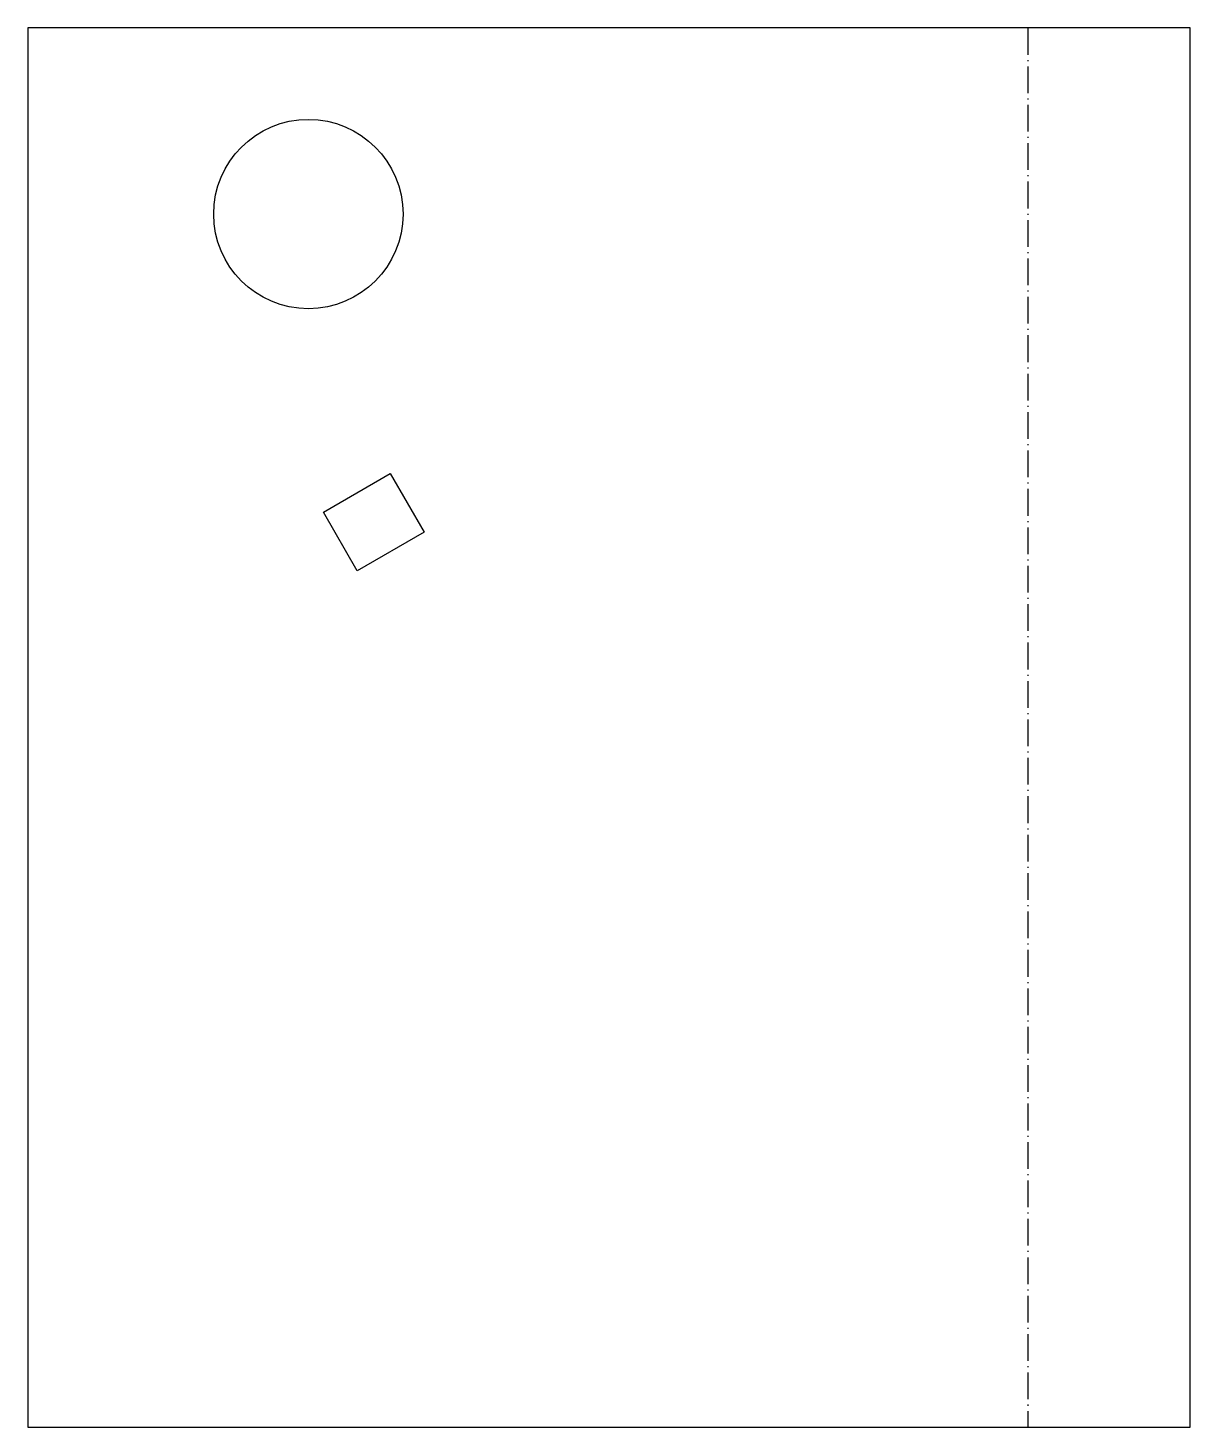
# Model space of a CAD drawing. Header units: millimetres. Extents: x 0 to 111, y 0 to 133.
import ezdxf

# ---------------------------------------------------------------- set-up
doc = ezdxf.new("R2010")
doc.units = ezdxf.units.MM
doc.linetypes.add('DASHDOT', pattern=[3.556, 2.54, -0.508, 0, -0.508])
doc.layers.add('BEND', color=7, linetype='Continuous')
doc.layers.add('CUT', color=7, linetype='Continuous')

msp = doc.modelspace()

# ---------------------------------------------------------------- linework, layer by layer
at = {"layer": 'BEND', "color": 3, "linetype": 'DASHDOT'}
msp.add_line((95.17, 133.14), (95.17, 0), dxfattribs=at)
at = {"layer": 'CUT'}
for p, q in [((0, 133.14), (0, 0)), ((110.62, 133.14), (0, 133.14)), ((110.62, 0), (110.62, 133.14)), ((28.12, 87.07), (34.48, 90.75)), ((34.48, 90.75), (37.7, 85.17)), ((31.34, 81.49), (28.12, 87.07)), ((37.7, 85.17), (31.34, 81.49)), ((0, 0), (110.62, 0))]:
    msp.add_line(p, q, dxfattribs=at)
msp.add_circle((26.69, 115.43), 9.01, dxfattribs=at)

doc.saveas('drawing.dxf')
